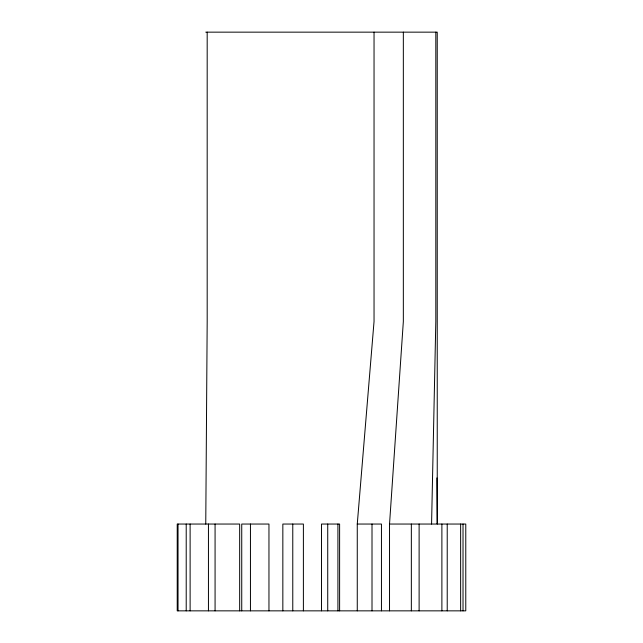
<?xml version="1.0" encoding="UTF-8"?>
<svg xmlns="http://www.w3.org/2000/svg" width="643" height="643" viewBox="0 0 643 643"><rect width="100%" height="100%" fill="white"/><g stroke="black" fill="none" stroke-linecap="round" stroke-linejoin="round"><path stroke-width="0.96" d="M205.76 524.045L207.183 321.5L207.183 32.15M431.574 524.045L435.817 321.5L435.817 32.15M389.529 610.85L389.529 524.045L403.338 321.5L403.338 32.15M357.267 610.85L357.267 524.045L374.041 321.5L374.041 32.15M205.76 32.15L437.24 32.15L437.24 524.045L436.918 477.918M357.267 524.045L381.452 524.045L381.452 610.85M389.529 524.045L465.773 524.045L465.773 610.85L177.227 610.85L177.227 524.045L239.662 524.045L239.662 610.85M463.024 524.045L463.024 610.85M460.637 524.045L460.637 610.85M447.223 524.045L447.223 610.85M441.886 524.045L441.886 610.85M419.115 524.045L419.115 610.85M411.343 524.045L411.343 610.85M372.008 524.045L372.008 610.85M339.608 610.85L339.608 524.045L321.5 524.045L321.5 610.85M337.921 524.045L337.921 610.85M327.729 524.045L327.729 610.85M303.392 610.85L303.392 524.045L282.84 524.045L282.84 610.85M292.774 524.045L292.774 610.85M268.959 610.85L268.959 524.045L241.736 524.045L241.736 610.85M250.448 524.045L250.448 610.85M215.075 524.045L215.075 610.85M208.445 524.045L208.445 610.85M190.119 524.045L190.119 610.85M186.213 524.045L186.213 610.85M178.031 524.045L178.031 610.85"/></g></svg>
